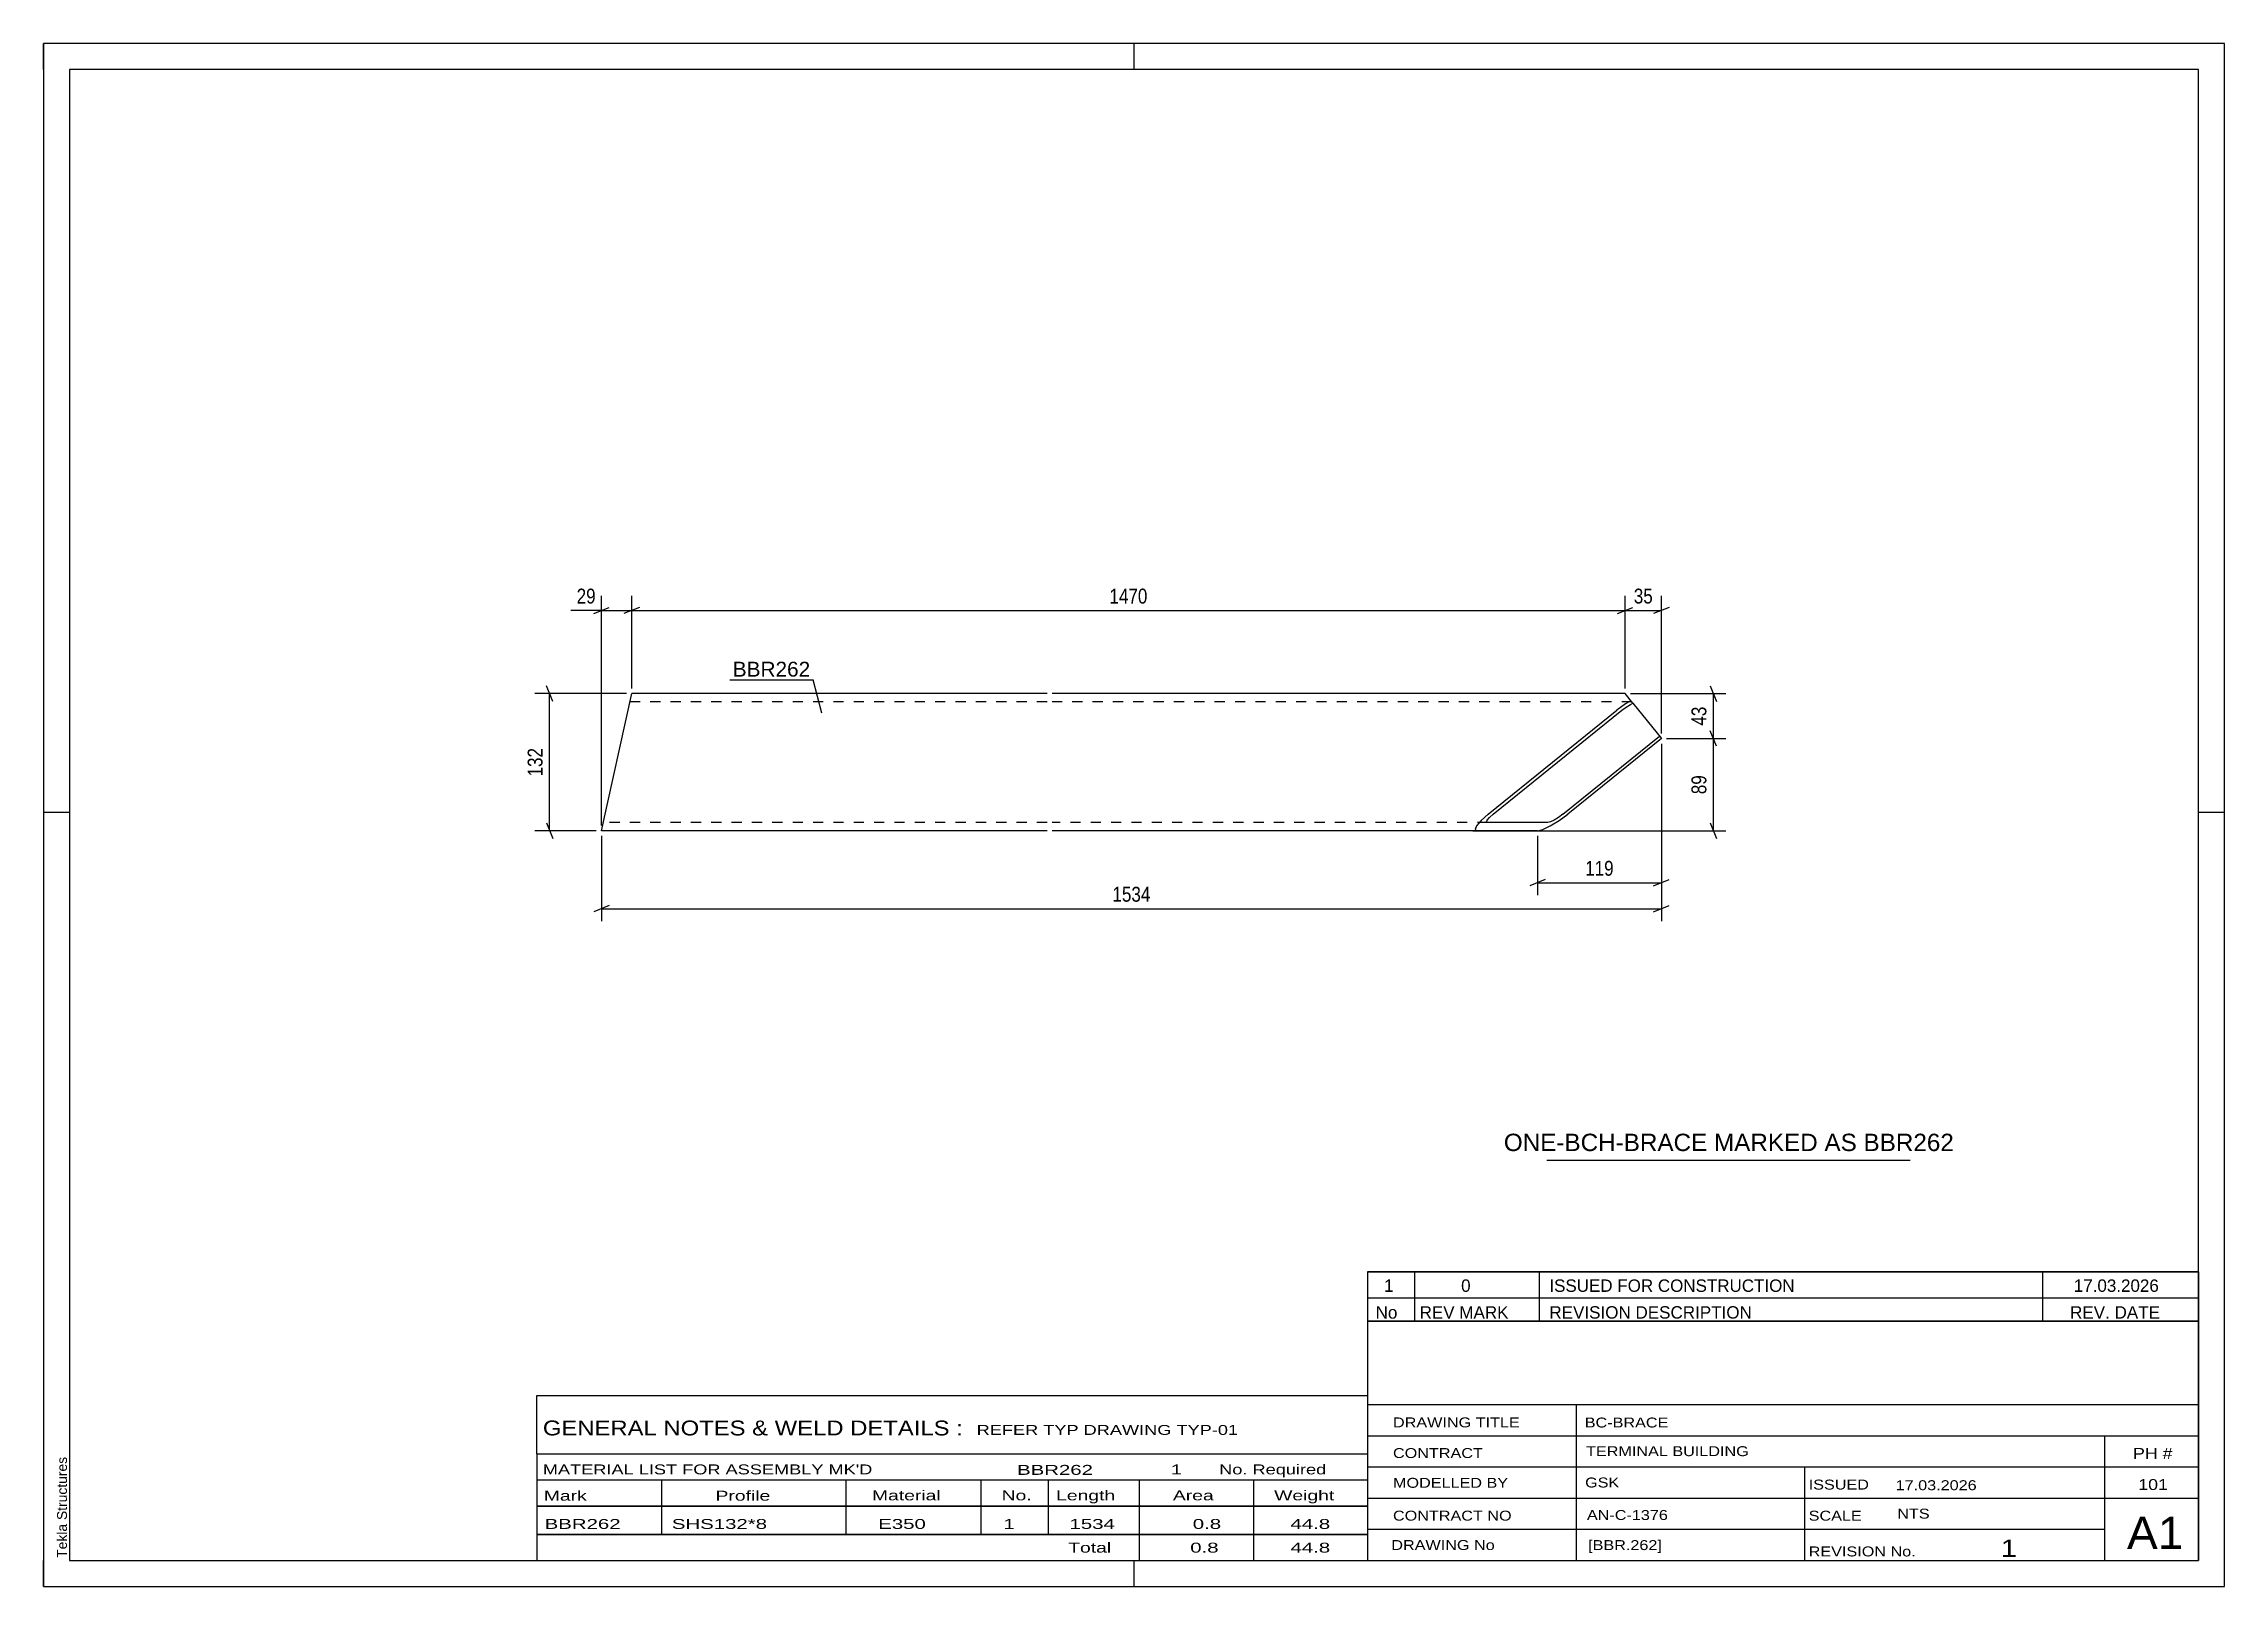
# Model space of a CAD drawing. Header units: millimetres. Extents: x 0 to 420, y 0 to 297.
import ezdxf

# ---------------------------------------------------------------- set-up
doc = ezdxf.new("R2010")
doc.units = ezdxf.units.MM
doc.linetypes.add('DXK_LINE_DOT2', pattern=[3.9198, 1.9599, -1.9599])
doc.styles.add('Arial', font='ARIAL.TTF', dxfattribs={"height": 0.2})
doc.styles.add('Arial Narrow', font='ARIALN.TTF', dxfattribs={"height": 0.2})

# ---------------------------------------------------------------- blocks, each defined once
blk = doc.blocks.new('Unknown-585754511-1162')
at = {"color": 5, "linetype": 'Continuous'}
for p, q in [((420, 297), (0, 297)), ((0, 297), (0, 0)), ((0, 292), (0, 297)), ((210, 292), (210, 297)), ((420, 0), (420, 297)), ((415, 292), (5, 292)), ((5, 292), (5, 5)), ((415, 5), (415, 292)), ((5, 149), (0, 149)), ((420, 149), (415, 149)), ((0, 0), (0, 5)), ((5, 5), (415, 5)), ((210, 0), (210, 5)), ((0, 0), (420, 0))]:
    blk.add_line(p, q, dxfattribs=at)
at = {"color": 174, "linetype": 'Continuous', "style": 'Arial'}
blk.add_text('Tekla Structures', height=1.9102, rotation=90, dxfattribs=at).set_placement((4.5, 5.5))
blk = doc.blocks.new('Part-585754511-1694 - 1670')
at = {"color": 2, "linetype": 'Continuous'}
for p, q in [((107.44, 145.46), (113.26, 171.86)), ((193.26, 171.86), (113.26, 171.86)), ((304.6, 171.86), (194.26, 171.86)), ((278.23, 148.66), (303.02, 168.66)), ((279.16, 148.66), (303.95, 168.66)), ((304.68, 169.89), (303.02, 168.66)), ((303.95, 168.66), (304.78, 169.28)), ((306.09, 170.02), (304.6, 171.86)), ((305.69, 170.51), (304.68, 169.89)), ((304.78, 169.28), (305.62, 169.79)), ((305.62, 169.79), (306.09, 170.02)), ((306.09, 170.02), (311.58, 163.22)), ((292.6, 148.66), (311.21, 163.67)), ((311.58, 163.22), (293.53, 148.66)), ((276.85, 147.44), (275.97, 146.4)), ((278.23, 148.66), (276.85, 147.44)), ((277.9, 147.18), (278.02, 147.53)), ((278.1, 147.06), (277.9, 147.18)), ((278.02, 147.53), (278.47, 148.05)), ((289.69, 147.06), (278.1, 147.06)), ((278.47, 148.05), (279.16, 148.66)), ((290.2, 147.18), (289.69, 147.06)), ((290.18, 146.4), (291.87, 147.44)), ((290.93, 147.53), (290.2, 147.18)), ((291.77, 148.05), (290.93, 147.53)), ((292.6, 148.66), (291.77, 148.05)), ((291.87, 147.44), (293.53, 148.66)), ((193.26, 145.46), (107.44, 145.46)), ((276.12, 145.46), (194.26, 145.46)), ((275.97, 146.4), (275.71, 145.71)), ((275.71, 145.71), (276.12, 145.46)), ((287.71, 145.46), (276.12, 145.46)), ((287.71, 145.46), (288.72, 145.71)), ((288.72, 145.71), (290.18, 146.4))]:
    blk.add_line(p, q, dxfattribs=at)
at = {"color": 7, "linetype": 'DXK_LINE_DOT2'}
for p, q in [((193.26, 170.26), (112.91, 170.26)), ((305.89, 170.26), (194.26, 170.26)), ((306.2, 169.89), (306.09, 170.02)), ((107.79, 147.06), (107.82, 147.18)), ((193.26, 147.06), (107.79, 147.06)), ((278.1, 147.06), (194.26, 147.06))]:
    blk.add_line(p, q, dxfattribs=at)
blk = doc.blocks.new('StraightDimension-585754511-1734 - 1670')
at = {"color": 7, "linetype": 'Continuous'}
for p, q in [((304.6, 172.86), (304.6, 190.71)), ((311.58, 164.22), (311.58, 190.71)), ((303.1, 187.26), (306.1, 188.46)), ((304.6, 187.86), (311.58, 187.86)), ((313.08, 188.46), (310.08, 187.26))]:
    blk.add_line(p, q, dxfattribs=at)
at = {"color": 0}
blk.add_wipeout([(310.52, 188.61), (310.52, 192.81), (305.66, 192.81), (305.66, 188.61)], dxfattribs=at)
at = {"color": 3, "style": 'Arial Narrow'}
blk.add_text('35', height=2.863, dxfattribs=at).set_placement((306.26, 189.21))
blk = doc.blocks.new('StraightDimension-585754511-1727 - 1670')
at = {"color": 7, "linetype": 'Continuous'}
for p, q in [((98.04, 170.36), (96.84, 173.36)), ((112.26, 171.86), (94.59, 171.86)), ((97.44, 145.46), (97.44, 171.86)), ((106.44, 145.46), (94.59, 145.46)), ((96.84, 146.96), (98.04, 143.96))]:
    blk.add_line(p, q, dxfattribs=at)
at = {"color": 0}
blk.add_wipeout([(96.69, 162.01), (92.49, 162.01), (92.49, 155.32), (96.69, 155.32)], dxfattribs=at)
at = {"color": 3, "style": 'Arial Narrow'}
blk.add_text('132', height=2.863, rotation=90.0002, dxfattribs=at).set_placement((96.09, 155.92))
blk = doc.blocks.new('StraightDimension-585754511-1715 - 1670')
at = {"color": 7, "linetype": 'Continuous'}
for p, q in [((320.98, 173.36), (322.18, 170.36)), ((305.6, 171.86), (323.98, 171.86)), ((321.58, 163.22), (321.58, 171.86)), ((322.18, 161.72), (320.98, 164.72)), ((312.58, 163.22), (323.98, 163.22))]:
    blk.add_line(p, q, dxfattribs=at)
at = {"color": 0}
blk.add_wipeout([(320.83, 169.97), (316.63, 169.97), (316.63, 165.11), (320.83, 165.11)], dxfattribs=at)
at = {"color": 3, "style": 'Arial Narrow'}
blk.add_text('43', height=2.863, rotation=90.0002, dxfattribs=at).set_placement((320.23, 165.71))
blk = doc.blocks.new('StraightDimension-585754511-1716 - 1670')
at = {"color": 7, "linetype": 'Continuous'}
for p, q in [((322.18, 161.72), (320.98, 164.72)), ((312.58, 163.22), (323.98, 163.22)), ((321.58, 145.46), (321.58, 163.22)), ((275.26, 145.46), (323.98, 145.46)), ((320.98, 146.96), (322.18, 143.96))]:
    blk.add_line(p, q, dxfattribs=at)
at = {"color": 0}
blk.add_wipeout([(320.83, 156.77), (316.63, 156.77), (316.63, 151.91), (320.83, 151.91)], dxfattribs=at)
at = {"color": 3, "style": 'Arial Narrow'}
blk.add_text('89', height=2.863, rotation=90.0002, dxfattribs=at).set_placement((320.23, 152.51))
blk = doc.blocks.new('StraightDimension-585754511-1735 - 1670')
at = {"color": 7, "linetype": 'Continuous'}
for p, q in [((113.26, 172.86), (113.26, 190.71)), ((304.6, 172.86), (304.6, 190.71)), ((114.76, 188.46), (111.76, 187.26)), ((113.26, 187.86), (304.6, 187.86)), ((303.1, 187.26), (306.1, 188.46))]:
    blk.add_line(p, q, dxfattribs=at)
at = {"color": 0}
blk.add_wipeout([(213.19, 188.61), (213.19, 192.81), (204.68, 192.81), (204.68, 188.61)], dxfattribs=at)
at = {"color": 3, "style": 'Arial Narrow'}
blk.add_text('1470', height=2.863, dxfattribs=at).set_placement((205.28, 189.21))
blk = doc.blocks.new('StraightDimension-585754511-1736 - 1670')
at = {"color": 7, "linetype": 'Continuous'}
for p, q in [((107.44, 146.46), (107.44, 190.71)), ((113.26, 172.86), (113.26, 190.71)), ((105.94, 187.26), (108.94, 188.46)), ((107.44, 187.86), (113.26, 187.86)), ((114.76, 188.46), (111.76, 187.26))]:
    blk.add_line(p, q, dxfattribs=at)
at = {"color": 0}
blk.add_wipeout([(106.91, 188.61), (106.91, 192.81), (102.06, 192.81), (102.06, 188.61)], dxfattribs=at)
at = {"color": 7, "linetype": 'Continuous'}
blk.add_line((107.44, 187.86), (101.53, 187.86), dxfattribs=at)
blk.add_line((107.44, 187.86), (101.53, 187.86), dxfattribs=at)
at = {"color": 3, "style": 'Arial Narrow'}
blk.add_text('29', height=2.863, dxfattribs=at).set_placement((102.66, 189.21))
blk = doc.blocks.new('StraightDimension-585754511-1750 - 1670')
at = {"color": 7, "linetype": 'Continuous'}
for p, q in [((311.58, 162.22), (311.58, 128.06)), ((107.44, 144.46), (107.44, 128.06)), ((108.94, 131.06), (105.94, 129.86)), ((107.44, 130.46), (311.58, 130.46)), ((310.08, 129.86), (313.08, 131.06))]:
    blk.add_line(p, q, dxfattribs=at)
at = {"color": 0}
blk.add_wipeout([(213.76, 131.21), (213.76, 135.41), (205.25, 135.41), (205.25, 131.21)], dxfattribs=at)
at = {"color": 3, "style": 'Arial Narrow'}
blk.add_text('1534', height=2.863, dxfattribs=at).set_placement((205.85, 131.81))
blk = doc.blocks.new('StraightDimension-585754511-2009 - 1670')
at = {"color": 7, "linetype": 'Continuous'}
for p, q in [((311.58, 162.22), (311.58, 133.06)), ((287.71, 144.46), (287.71, 133.06)), ((289.21, 136.06), (286.21, 134.86)), ((287.71, 135.46), (311.58, 135.46)), ((310.08, 134.86), (313.08, 136.06))]:
    blk.add_line(p, q, dxfattribs=at)
at = {"color": 0}
blk.add_wipeout([(302.99, 136.21), (302.99, 140.41), (296.3, 140.41), (296.3, 136.21)], dxfattribs=at)
at = {"color": 3, "style": 'Arial Narrow'}
blk.add_text('119', height=2.863, dxfattribs=at).set_placement((296.9, 136.81))
blk = doc.blocks.new('Unknown-585754511-2144')
at = {"color": 7, "linetype": 'Continuous'}
for p, q in [((255, 51.05), (255, 5)), ((255, 51.05), (415, 51.05)), ((415, 51), (415, 5)), ((255, 35), (415, 35)), ((295.14, 35), (295.14, 5)), ((255, 29), (415, 29)), ((397, 5.05), (397, 29.05)), ((255, 23), (415, 23)), ((339.14, 23), (339.14, 5)), ((255, 17), (415, 17)), ((255, 11), (397, 11)), ((255, 5), (415, 5))]:
    blk.add_line(p, q, dxfattribs=at)
at = {"color": 7, "style": 'Arial Narrow'}
for s, height, width, p in [('DRAWING TITLE', 1.9089, 1.425378, (259.88, 30.61)), ('BC-BRACE', 1.909, 1.425378, (296.81, 30.59)), ('CONTRACT', 1.909, 1.425378, (259.88, 24.71)), ('TERMINAL BUILDING', 1.9089, 1.425378, (297.06, 25.07)), ('MODELLED BY', 1.9089, 1.425378, (259.88, 18.98)), ('GSK', 1.909, 1.425378, (296.88, 19.04)), ('ISSUED', 1.909, 1.425378, (339.94, 18.64)), ('17.03.2026', 1.909, 1.425378, (356.69, 18.52)), ('CONTRACT NO', 1.9089, 1.425378, (259.88, 12.66)), ('AN-C-1376', 1.909, 1.425378, (297.23, 12.78)), ('SCALE', 1.909, 1.425378, (339.94, 12.65)), ('A1', 6.204, 1.25, (401.24, 7.2)), ('DRAWING No', 1.909, 1.425378, (259.56, 7)), ('[BBR.262]', 1.909, 1.425378, (297.46, 6.99)), ('1', 3.34, 1.5, (376.91, 5.68)), ('REVISION No.', 1.9089, 1.425378, (339.94, 5.77))]:
    blk.add_text(s, height=height, dxfattribs=dict(at, width=width)).set_placement(p)
at = {"color": 7, "linetype": 'Continuous', "style": 'Arial Narrow'}
for s, height, width, p in [('PH #', 2.1, 1.42538, (402.4, 24.55)), ('101', 2.1, 1.42538, (403.41, 18.55)), ('NTS', 1.909, 1.425378, (357, 13.05))]:
    blk.add_text(s, height=height, dxfattribs=dict(at, width=width)).set_placement(p)
blk = doc.blocks.new('Unknown-585754511-2145')
at = {"color": 7, "linetype": 'Continuous'}
for p, q in [((255, 60.55), (415, 60.55)), ((415, 60.55), (255, 60.55)), ((255, 60.55), (255, 55.55)), ((264, 60.55), (264, 55.55)), ((288, 60.55), (288, 55.55)), ((385, 60.55), (385, 55.55)), ((415, 60.55), (415, 55.55)), ((255, 55.55), (415, 55.55)), ((255, 55.55), (255, 51.05)), ((255, 55.55), (415, 55.55)), ((264, 55.55), (264, 51.05)), ((288, 55.55), (288, 51.05)), ((385, 55.55), (385, 51.05)), ((415, 55.55), (415, 51.05)), ((415, 51.05), (255, 51.05))]:
    blk.add_line(p, q, dxfattribs=at)
at = {"color": 7, "linetype": 'Continuous', "style": 'Arial Narrow'}
for s, height, width, p in [('1', 2.39, 1.196471, (258.16, 56.7)), ('0', 2.39, 1.196471, (273, 56.7)), ('ISSUED FOR CONSTRUCTION', 2.3861, 1.196471, (290, 56.7)), ('17.03.2026', 2.386, 1.196471, (391, 56.7)), ('No', 2.386, 1.2, (256.54, 51.55)), ('REV MARK', 2.386, 1.2, (265, 51.55)), ('REVISION DESCRIPTION', 2.3861, 1.2, (290, 51.55)), ('REV. DATE', 2.386, 1.2, (390.28, 51.55))]:
    blk.add_text(s, height=height, dxfattribs=dict(at, width=width)).set_placement(p)
blk = doc.blocks.new('Unknown-585754511-2146')
at = {"color": 7, "linetype": 'Continuous'}
for p, q in [((95, 36.75), (255, 36.75)), ((95, 25.5), (95, 36.75)), ((255, 36.75), (255, 25.5)), ((95, 25.5), (255, 25.5)), ((95, 25.5), (95, 20.5)), ((255, 25.5), (255, 20.5)), ((95, 20.5), (255, 20.5)), ((95, 20.5), (95, 15.5)), ((119, 20.5), (119, 15.5)), ((154.5, 20.5), (154.5, 15.5)), ((180.5, 20.5), (180.5, 15.5)), ((193.5, 20.5), (193.5, 15.5)), ((211, 20.5), (211, 15.5)), ((233, 20.5), (233, 15.5)), ((255, 20.5), (255, 15.5)), ((95, 15.5), (255, 15.5)), ((95, 15.45), (95, 10.05)), ((95, 15.45), (255, 15.45)), ((119, 15.5), (119, 10)), ((154.5, 15.5), (154.5, 10)), ((180.5, 15.5), (180.5, 10)), ((193.5, 15.5), (193.5, 10)), ((211, 15.5), (211, 10)), ((233, 15.5), (233, 10)), ((255, 15.45), (255, 10.05)), ((95, 10.05), (255, 10.05)), ((95, 10), (255, 10)), ((95, 10), (95, 5)), ((211, 10), (211, 5)), ((233, 10), (233, 5)), ((255, 10), (255, 5)), ((95, 5), (255, 5))]:
    blk.add_line(p, q, dxfattribs=at)
at = {"color": 7, "style": 'Arial Narrow'}
for s, height, width, p in [('GENERAL NOTES & WELD DETAILS :', 2.8633, 1.4, (96.15, 29.06)), ('REFER TYP DRAWING TYP-01', 1.9089, 1.6, (179.7, 29.16)), ("MATERIAL LIST FOR ASSEMBLY MK'D", 1.9089, 1.6, (96.15, 21.56)), ('BBR262', 1.909, 1.794707, (187.48, 21.47)), ('1', 1.91, 1.794707, (217.08, 21.56)), ('No. Required', 1.9089, 1.6, (226.41, 21.56)), ('Mark', 1.909, 1.7, (96.34, 16.5)), ('Profile', 1.909, 1.7, (129.41, 16.5)), ('Material', 1.909, 1.7, (159.54, 16.56)), ('No.', 1.909, 1.7, (184.5, 16.56)), ('Length', 1.909, 1.7, (195, 16.56)), ('Area', 1.909, 1.7, (217.5, 16.56)), ('Weight', 1.909, 1.7, (237, 16.56))]:
    blk.add_text(s, height=height, dxfattribs=dict(at, width=width)).set_placement(p)
at = {"color": 7, "linetype": 'Continuous', "style": 'Arial Narrow'}
for s, height, width, p in [('BBR262', 1.909, 1.794707, (96.5, 11.06)), ('SHS132*8', 1.909, 1.794707, (121, 11.06)), ('E350', 1.909, 1.794707, (160.74, 11.06)), ('1', 1.91, 1.794707, (184.86, 11.06)), ('1534', 1.909, 1.794707, (197.58, 11.06)), ('0.8', 1.909, 1.794707, (221.32, 11.06)), ('44.8', 1.909, 1.794707, (240.14, 11.06)), ('Total', 1.909, 1.7, (197.33, 6.5)), ('0.8', 1.909, 1.794707, (220.83, 6.5)), ('44.8', 1.909, 1.794707, (240.14, 6.5))]:
    blk.add_text(s, height=height, dxfattribs=dict(at, width=width)).set_placement(p)
blk = doc.blocks.new('Unknown-585754511-2147')
at = {"color": 7, "linetype": 'Continuous'}
blk.add_line((289.5, 82.05), (359.5, 82.05), dxfattribs=at)
at = {"color": 7, "style": 'Arial'}
blk.add_text('ONE-BCH-BRACE MARKED AS BBR262', height=3.3428, dxfattribs=at).set_placement((281.23, 83.8))
blk = doc.blocks.new('Mark-585754511-1697 - 1670')
at = {"color": 0}
blk.add_wipeout([(147.62, 175.14), (147.62, 178.14), (132.73, 178.14), (132.73, 175.14)], dxfattribs=at)
blk.add_wipeout([(147.62, 175.14), (147.62, 178.14), (132.73, 178.14), (132.73, 175.14)], dxfattribs=at)
at = {"color": 30, "linetype": 'Continuous'}
for p in [(132.13, 174.54), (149.87, 168.11)]:
    blk.add_line(p, (148.22, 174.54), dxfattribs=at)
at = {"color": 3, "style": 'Arial'}
blk.add_text('BBR262', height=2.865, dxfattribs=at).set_placement((132.73, 175.14))

msp = doc.modelspace()

# ---------------------------------------------------------------- block references
for name in ['Unknown-585754511-1162', 'Part-585754511-1694 - 1670', 'Unknown-585754511-2147', 'Unknown-585754511-2145', 'Unknown-585754511-2144', 'Unknown-585754511-2146']:
    msp.add_blockref(name, (0, 0))

# ---------------------------------------------------------------- next in the draw order: block references
for name in ['StraightDimension-585754511-1734 - 1670', 'StraightDimension-585754511-1727 - 1670']:
    msp.add_blockref(name, (0, 0))

# ---------------------------------------------------------------- next in the draw order: block references
msp.add_blockref('StraightDimension-585754511-1715 - 1670', (0, 0))

# ---------------------------------------------------------------- next in the draw order: block references
for name in ['StraightDimension-585754511-1735 - 1670', 'StraightDimension-585754511-1716 - 1670']:
    msp.add_blockref(name, (0, 0))

# ---------------------------------------------------------------- next in the draw order: block references
for name in ['StraightDimension-585754511-1736 - 1670', 'Mark-585754511-1697 - 1670']:
    msp.add_blockref(name, (0, 0))

# ---------------------------------------------------------------- next in the draw order: block references
msp.add_blockref('StraightDimension-585754511-1750 - 1670', (0, 0))

# ---------------------------------------------------------------- next in the draw order: block references
msp.add_blockref('StraightDimension-585754511-2009 - 1670', (0, 0))

doc.saveas('drawing.dxf')
